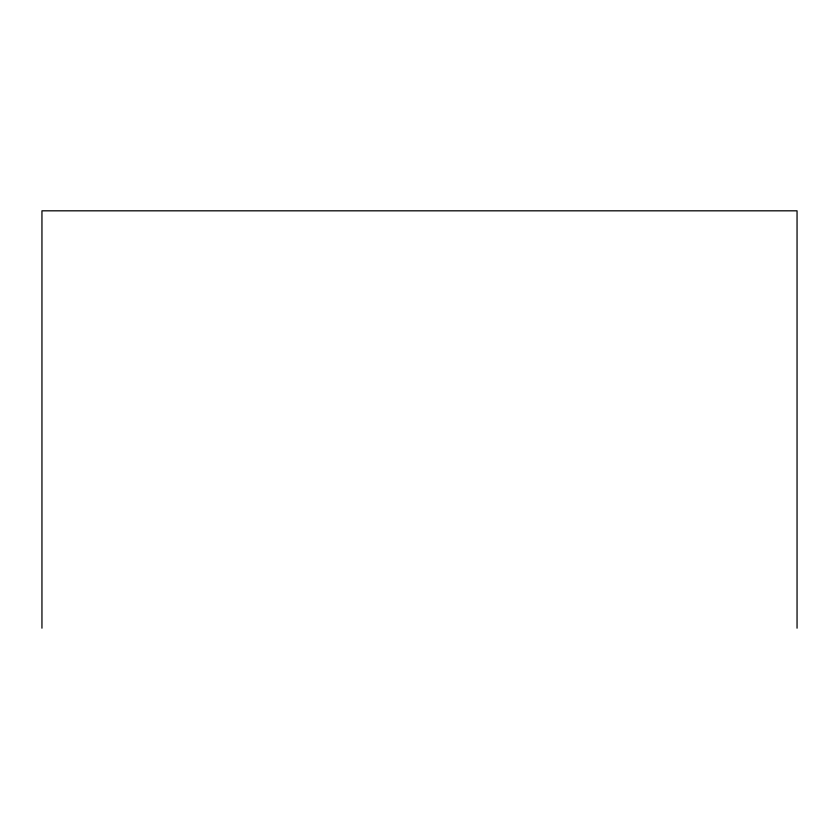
<?xml version="1.0" encoding="UTF-8"?>
<svg xmlns="http://www.w3.org/2000/svg" width="839" height="839" viewBox="0 0 839 839"><rect width="100%" height="100%" fill="white"/><g stroke="black" fill="none" stroke-linecap="round" stroke-linejoin="round"><path stroke-width="1.26" d="M797.05 628.18L797.05 210.82L41.95 210.82L41.95 628.18"/></g></svg>
